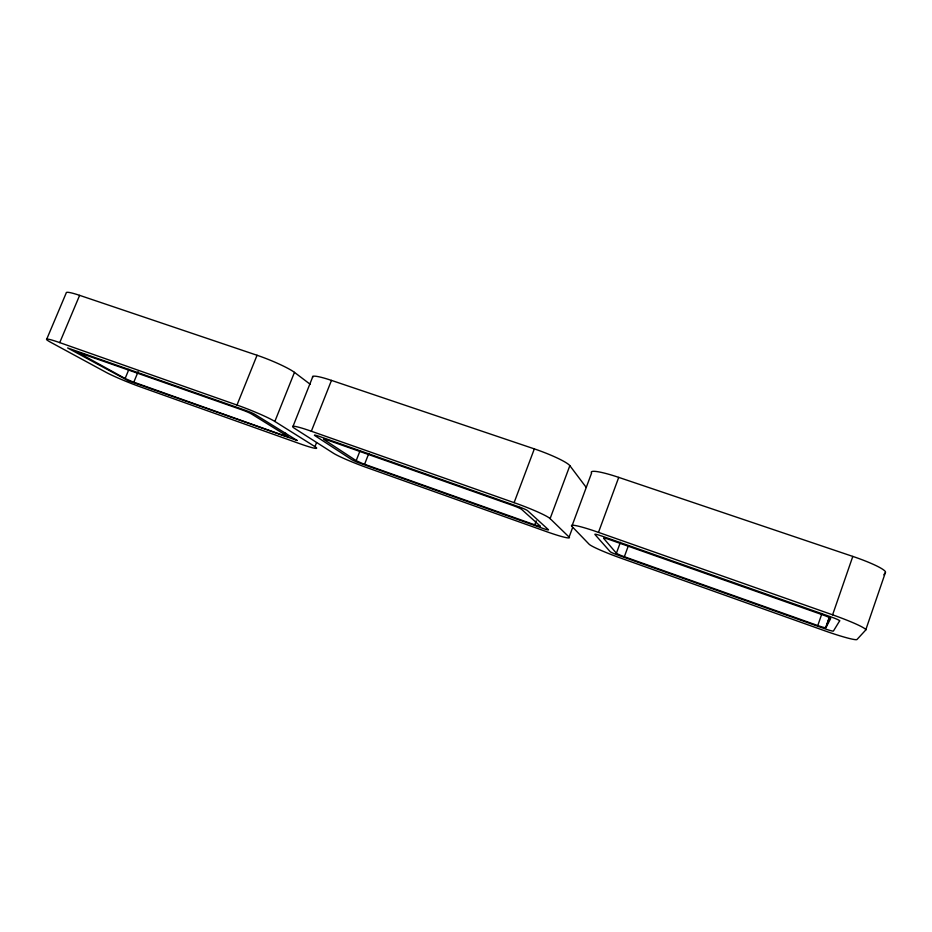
<?xml version="1.0" encoding="UTF-8"?>
<svg xmlns="http://www.w3.org/2000/svg" width="932" height="932" viewBox="0 0 932 932"><rect width="100%" height="100%" fill="white"/><g stroke="black" fill="none" stroke-linecap="round" stroke-linejoin="round"><path stroke-width="1.4" d="M865.712 630.032L885.4 572.574A36.313 4.718 18.6 0 0 852.803 556.416L618.732 477.382A33.133 4.427 20 0 0 591.599 473.037L571.852 526.3L589.059 544.172A30.453 2.516 20.3 0 0 620.514 558.012L824.342 630.649A33.144 2.668 19.5 0 0 856.997 639.492L865.712 630.032A36.488 3.227 19.4 0 0 832.602 614.829L598.484 532.37A33.296 3.029 20.3 0 0 571.852 526.3M832.602 614.829L852.803 556.416M817.772 625.547A8.306 0.676 19.5 0 0 825.88 627.714L830.68 618.51A9.029 0.792 19.4 0 0 822.467 614.771L610.355 539.896A8.295 0.746 20.3 0 0 603.598 538.312L616.402 553.224A7.677 0.641 20.3 0 0 624.347 556.73L817.772 625.547L821.977 613.442M825.717 627.562L829.433 616.856M825.88 627.714L829.631 616.879M616.402 553.224L620.409 542.296M624.347 556.73L628.331 545.837M598.484 532.37L618.732 477.382M569.102 537.077L550.101 518.623A32.422 2.936 20.6 0 0 514.103 502.651L311.335 431.236A30.942 2.656 21.5 0 0 294.733 428.487L333.423 453.22A28.344 2.237 21.3 0 0 366.567 467.503L546.35 531.578A29.696 2.447 20.6 0 0 569.102 537.077L572.597 527.64M534.723 524.832A7.444 0.617 20.6 0 0 540.315 526.161L521.571 509.338A8.039 0.722 20.7 0 0 512.682 505.412L328.332 440.335A7.701 0.664 21.4 0 0 324.056 439.589L356.175 460.676L362.874 463.682L534.723 524.832L536.215 520.837M550.101 518.623L569.848 465.662A32.282 4.276 20.5 0 0 534.339 448.886L331.477 380.396A30.803 3.879 21.7 0 0 312.663 377.39M514.103 502.651L534.339 448.886M356.175 460.676L359.88 451.205M364.563 464.299L368.781 453.511M314.958 446.649L274.847 421.462A30.581 2.54 21.7 0 0 236.984 405.047L59.73 342.615A30.08 2.248 22.2 0 0 50.969 342.44L106.12 372.357A27.447 1.934 22 0 0 140.382 386.885L300.081 443.807A27.995 2.155 21.5 0 0 314.958 446.649L316.542 442.665M311.335 431.236L331.477 380.396M284.575 435.838L288.594 436.957L251.477 413.959A7.596 0.629 21.7 0 0 242.145 409.917L77.181 352.04L125.121 378.508L132.251 381.631L284.575 435.838L285.635 433.194M293.021 426.355L312.896 376.388M274.847 421.462L294.465 372.369A30.453 3.705 22.1 0 0 257.057 355.267L79.628 295.351A29.964 3.285 22.8 0 0 66.219 292.963L46.6 339.458M236.984 405.047L257.057 355.267M125.121 378.508L128.942 369.282M133.8 382.202L138.146 371.682M59.73 342.615L79.628 295.351M883.792 574.823L885.4 572.574M294.465 372.369L310.263 384.333M569.848 465.662L586.216 487.424M297.087 440.452L128.127 380.699L67.605 347.951L245.78 410.453A7.642 0.629 21.7 0 1 255.158 414.507L297.087 440.452M839.662 620.84L833.383 631.092A8.283 0.664 19.5 0 1 825.251 628.902L618.079 555.169A7.607 0.629 20.3 0 1 610.169 551.674L594.872 534.42A8.318 0.757 20.3 0 1 601.583 535.982L831.437 617.066A9.122 0.804 19.4 0 1 839.662 620.84M518.635 506.717L319.047 436.304A7.736 0.664 21.5 0 0 314.83 435.57L352.051 459.849L357.003 462.156L542.774 528.362A7.421 0.606 20.6 0 0 548.412 529.702L527.57 510.666A8.108 0.734 20.6 0 0 518.635 506.717"/></g></svg>
